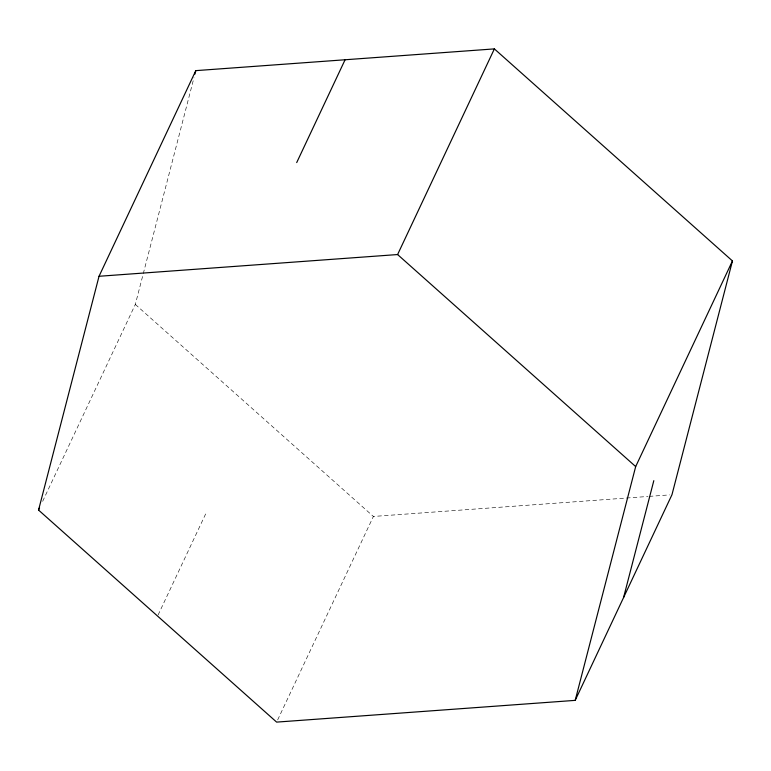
<?xml version="1.0" encoding="UTF-8"?>
<svg xmlns="http://www.w3.org/2000/svg" width="771" height="771" viewBox="0 0 771 771"><rect width="100%" height="100%" fill="white"/><g stroke="black" fill="none" stroke-linecap="round" stroke-linejoin="round"><path stroke-width="0.58" stroke-dasharray="3.85 2.89" d="M42.646 501.362L135.32 304.42L194.003 77.611M158.094 615.007L205.973 513.264M277.656 719.931L373.395 516.454L647.987 496.466M649.182 496.379L669.565 494.895M135.32 304.42L373.395 516.454"/><path stroke-width="1.16" d="M38.55 510.065L99.035 276.278L195.805 70.633L494.375 48.891L732.45 260.935L671.965 494.722L575.195 700.367L276.625 722.109L38.55 510.065L39.572 507.887M194.909 74.122L195.805 70.633M575.195 700.367L635.68 466.58L732.45 260.935M623.575 597.544L653.818 480.651M296.7 162.585L345.09 59.762M99.035 276.278L397.605 254.546L494.375 48.891M397.605 254.546L635.68 466.58"/></g></svg>
